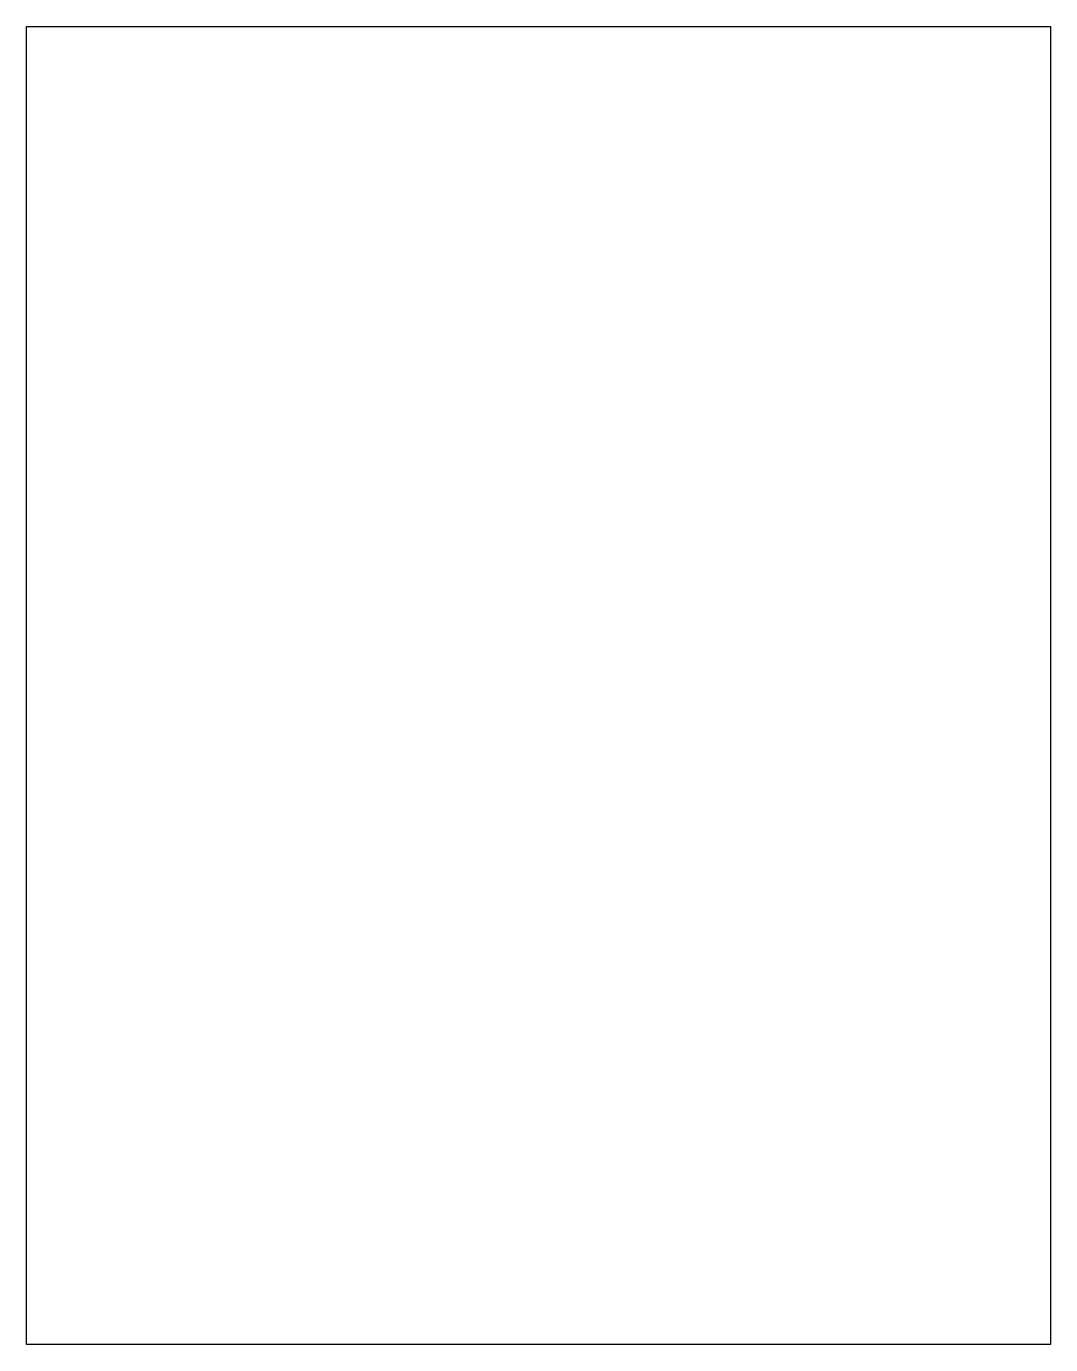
# Model space of a CAD drawing. Extents: x -0.45 to 0.49, y -0.62 to 0.59.
import ezdxf

# ---------------------------------------------------------------- set-up
doc = ezdxf.new("R2010")
doc.units = 0
doc.header["$MEASUREMENT"] = 0
doc.layers.add('C2', color=7, linetype='Continuous')

msp = doc.modelspace()

# ---------------------------------------------------------------- linework, layer by layer
at = {"layer": 'C2'}
msp.add_lwpolyline([(0.49, -0.62), (-0.45, -0.62), (-0.45, 0.59), (0.49, 0.59)], close=True, dxfattribs=at)

doc.saveas('drawing.dxf')
